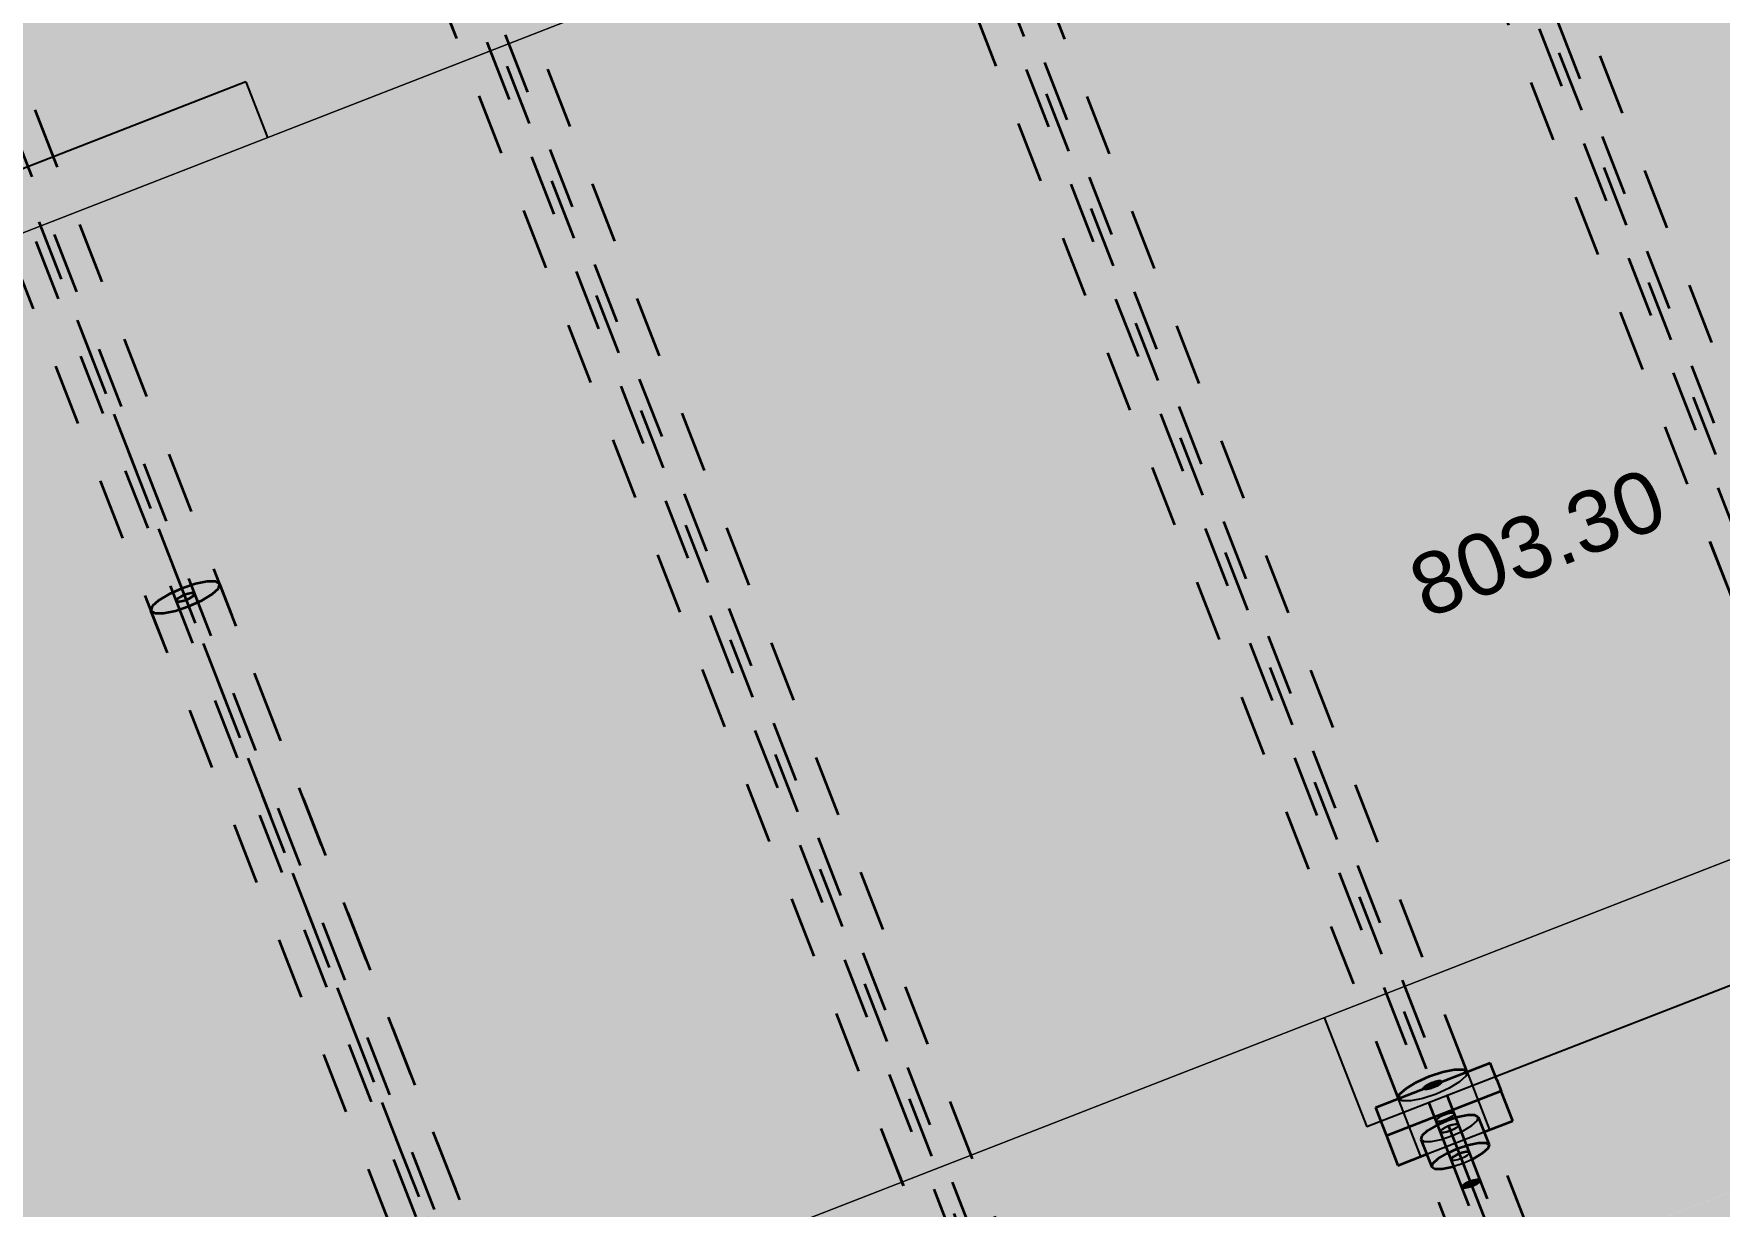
# Model space of a CAD drawing. Header units: metres. Extents: x 2688466 to 2688595, y 1221626 to 1221756.
# Drawn here: x 2688500.84 to 2688503.578, y 1221711.125 to 1221713.03 of the extents above; entities that cross this region are included whole.
import ezdxf

# ---------------------------------------------------------------- set-up
doc = ezdxf.new("R2010")
doc.units = ezdxf.units.M
doc.linetypes.add('AUSGEZOGEN', pattern=[0])
doc.linetypes.add('VERDECKT2_S2', pattern=[0.15, 0.1, -0.05])
for name, color, linetype, lineweight in [('Beton Ansicht', 7, 'AUSGEZOGEN', 35), ('Schnittbeschriftung', 7, 'AUSGEZOGEN', 50), ('Standard', 7, 'AUSGEZOGEN', 13)]:
    doc.layers.add(name, color=color, linetype=linetype, lineweight=lineweight)
doc.styles.add('ARIAL', font='arial.ttf')

msp = doc.modelspace()

# ---------------------------------------------------------------- hatches: boundary and pattern name
at = {"layer": 'Beton Ansicht', "linetype": 'AUSGEZOGEN', "lineweight": 13, "true_color": 0xffff1c, "transparency": 33554687}
for points in [[(2688503.2164, 1221711.3301), (2688503.2056, 1221711.358), (2688503.0192, 1221711.2854), (2688503.0301, 1221711.2575)], [(2688503.0301, 1221711.2575), (2688503.0371, 1221711.2395), (2688503.2234, 1221711.3121), (2688503.2164, 1221711.3301)], [(2688503.0371, 1221711.2395), (2688503.0559, 1221711.1913), (2688503.1024, 1221711.2095), (2688503.0931, 1221711.2336), (2688503.0948, 1221711.2396), (2688503.1034, 1221711.2474), (2688503.1175, 1221711.2559), (2688503.135, 1221711.2638), (2688503.1531, 1221711.2698), (2688503.1693, 1221711.2731), (2688503.1809, 1221711.2731), (2688503.1862, 1221711.2699), (2688503.1956, 1221711.2457), (2688503.2422, 1221711.2639), (2688503.2234, 1221711.3121)]]:
    msp.add_hatch(color=2, dxfattribs=at).paths.add_polyline_path(points)
at = {"layer": 'Beton Ansicht', "linetype": 'AUSGEZOGEN', "lineweight": 13, "transparency": 33554687}
for points in [[(2688503.098, 1221711.3178), (2688503.0975, 1221711.3159), (2688503.0986, 1221711.3163)], [(2688503.1008, 1221711.3203), (2688503.098, 1221711.3178), (2688503.0986, 1221711.3163), (2688503.1019, 1221711.3176)], [(2688503.1053, 1221711.323), (2688503.1008, 1221711.3203), (2688503.1019, 1221711.3176), (2688503.1067, 1221711.3195)], [(2688503.1109, 1221711.3255), (2688503.1053, 1221711.323), (2688503.1067, 1221711.3195), (2688503.1124, 1221711.3217)], [(2688503.1167, 1221711.3275), (2688503.1109, 1221711.3255), (2688503.1124, 1221711.3217), (2688503.1181, 1221711.3239)], [(2688503.1219, 1221711.3285), (2688503.1167, 1221711.3275), (2688503.1181, 1221711.3239), (2688503.1229, 1221711.3258)], [(2688503.1256, 1221711.3285), (2688503.1219, 1221711.3285), (2688503.1229, 1221711.3258), (2688503.1262, 1221711.3271)], [(2688503.1273, 1221711.3275), (2688503.1256, 1221711.3285), (2688503.1262, 1221711.3271)], [(2688503.135, 1221711.2109), (2688503.1525, 1221711.2188), (2688503.135, 1221711.2638), (2688503.1175, 1221711.2559)], [(2688503.1525, 1221711.2188), (2688503.1707, 1221711.2248), (2688503.1531, 1221711.2698), (2688503.135, 1221711.2638)], [(2688503.1707, 1221711.2248), (2688503.1868, 1221711.2281), (2688503.1693, 1221711.2731), (2688503.1531, 1221711.2698)], [(2688503.1868, 1221711.2281), (2688503.1984, 1221711.2281), (2688503.1809, 1221711.2731), (2688503.1693, 1221711.2731)], [(2688503.1984, 1221711.2281), (2688503.2038, 1221711.2249), (2688503.1862, 1221711.2699), (2688503.1809, 1221711.2731)], [(2688503.1106, 1221711.1886), (2688503.1123, 1221711.1946), (2688503.0948, 1221711.2396), (2688503.0931, 1221711.2336)], [(2688503.1123, 1221711.1946), (2688503.1209, 1221711.2024), (2688503.1034, 1221711.2474), (2688503.0948, 1221711.2396)], [(2688503.1209, 1221711.2024), (2688503.135, 1221711.2109), (2688503.1175, 1221711.2559), (2688503.1034, 1221711.2474)], [(2688503.1793, 1221711.2025), (2688503.1934, 1221711.211), (2688503.202, 1221711.2189), (2688503.2038, 1221711.2249), (2688503.1984, 1221711.2281), (2688503.1868, 1221711.2281), (2688503.1707, 1221711.2248), (2688503.1525, 1221711.2188), (2688503.135, 1221711.2109), (2688503.1209, 1221711.2024), (2688503.1123, 1221711.1946), (2688503.1106, 1221711.1886), (2688503.1159, 1221711.1853), (2688503.1276, 1221711.1854), (2688503.1437, 1221711.1886), (2688503.1467, 1221711.1896), (2688503.1423, 1221711.2009), (2688503.1428, 1221711.2028), (2688503.1456, 1221711.2053), (2688503.1501, 1221711.2081), (2688503.1557, 1221711.2106), (2688503.1615, 1221711.2125), (2688503.1667, 1221711.2136), (2688503.1704, 1221711.2136), (2688503.1721, 1221711.2125), (2688503.1765, 1221711.2012)], [(2688503.1598, 1221711.1559), (2688503.1604, 1221711.1578), (2688503.1428, 1221711.2028), (2688503.1423, 1221711.2009)], [(2688503.1604, 1221711.1578), (2688503.1631, 1221711.1603), (2688503.1456, 1221711.2053), (2688503.1428, 1221711.2028)], [(2688503.1631, 1221711.1603), (2688503.1676, 1221711.1631), (2688503.1501, 1221711.2081), (2688503.1456, 1221711.2053)], [(2688503.1676, 1221711.1631), (2688503.1732, 1221711.1656), (2688503.1557, 1221711.2106), (2688503.1501, 1221711.2081)], [(2688503.1732, 1221711.1656), (2688503.179, 1221711.1675), (2688503.1615, 1221711.2125), (2688503.1557, 1221711.2106)], [(2688503.179, 1221711.1675), (2688503.1842, 1221711.1685), (2688503.1667, 1221711.2136), (2688503.1615, 1221711.2125)], [(2688503.1842, 1221711.1685), (2688503.1879, 1221711.1686), (2688503.1704, 1221711.2136), (2688503.1667, 1221711.2136)], [(2688503.1879, 1221711.1686), (2688503.1896, 1221711.1675), (2688503.1721, 1221711.2125), (2688503.1704, 1221711.2136)], [(2688503.1863, 1221711.1631), (2688503.1891, 1221711.1656), (2688503.1896, 1221711.1675), (2688503.1879, 1221711.1686), (2688503.1842, 1221711.1685), (2688503.179, 1221711.1675), (2688503.1732, 1221711.1656), (2688503.1676, 1221711.1631), (2688503.1631, 1221711.1603), (2688503.1604, 1221711.1578), (2688503.1598, 1221711.1559), (2688503.1615, 1221711.1549), (2688503.1652, 1221711.1549), (2688503.1704, 1221711.1559), (2688503.1762, 1221711.1579), (2688503.1818, 1221711.1604)]]:
    msp.add_hatch(color=5, dxfattribs=at).paths.add_polyline_path(points)
at = {"layer": 'Standard', "linetype": 'AUSGEZOGEN', "lineweight": 13, "transparency": 33554559}
h = msp.add_hatch(color=7, dxfattribs=at)
h.set_gradient(color1=(199, 199, 199), color2=(199, 199, 199), one_color=1)
h.paths.add_polyline_path([(2688508.4469, 1221713.6064), (2688507.7472, 1221715.4031), (2688495.913, 1221710.7942), (2688496.6224, 1221708.9726), (2688497.1177, 1221709.1655), (2688507.7296, 1221713.2983), (2688507.7199, 1221713.3233)], flags=0)
h = msp.add_hatch(color=7, dxfattribs=at)
h.set_gradient(color1=(240, 240, 180), color2=(240, 240, 180), one_color=1)
h.paths.add_polyline_path([(2688503.8358, 1221714.4595), (2688503.8224, 1221714.4545), (2688502.5741, 1221713.9649), (2688500.8861, 1221713.2222), (2688498.8978, 1221712.3505), (2688496.5785, 1221711.2364), (2688495.8586, 1221710.9847), (2688495.6601, 1221710.9053), (2688495.913, 1221710.7942), (2688506.8007, 1221715.0345), (2688506.1577, 1221715.3199)], flags=0)
at = {"layer": 'Standard', "linetype": 'AUSGEZOGEN', "lineweight": 25, "transparency": 33554687}
h = msp.add_hatch(dxfattribs=at)
h.set_pattern_fill('MUSTER', scale=0.555, angle=201.28, style=0, pattern_type=2)
h.set_pattern_definition([(201.28, (2688527.41253, 1221729.71783), (-0.315735, -0.718583), [0.555, -0.555]), (291.28, (2688527.41253, 1221729.71783), (0.718583, -0.315735), [0.555, -0.555])])
h.paths.add_polyline_path([(2688503.8358, 1221714.4595), (2688503.8224, 1221714.4545), (2688502.5741, 1221713.9649), (2688500.8861, 1221713.2222), (2688498.8978, 1221712.3505), (2688496.5785, 1221711.2364), (2688495.8586, 1221710.9847), (2688495.6601, 1221710.9053), (2688495.913, 1221710.7942), (2688506.8007, 1221715.0345), (2688506.1577, 1221715.3199)], flags=0)
at = {"layer": 'Standard', "linetype": 'AUSGEZOGEN', "lineweight": 13, "transparency": 33554559}
h = msp.add_hatch(color=7, dxfattribs=at)
h.set_gradient(color1=(140, 255, 140), color2=(140, 255, 140), one_color=1)
h.paths.add_polyline_path([(2688507.7296, 1221713.2983), (2688497.1177, 1221709.1655), (2688496.6224, 1221708.9726), (2688496.8051, 1221708.5036), (2688507.9123, 1221712.8293)], flags=0)
at = {"layer": 'Standard', "linetype": 'AUSGEZOGEN', "lineweight": 25, "transparency": 33554687}
h = msp.add_hatch(dxfattribs=at)
h.set_pattern_fill('MUSTER', scale=0.7275, angle=201.28, style=0, pattern_type=2)
h.set_pattern_definition([(201.28, (2688527.21626, 1221729.27115), (-0.413869, -0.941926), [0.7275, -0.7275]), (291.28, (2688527.21626, 1221729.27115), (0.941926, -0.413869), [0.7275, -0.7275])])
h.paths.add_polyline_path([(2688496.6224, 1221708.9726), (2688496.8051, 1221708.5036), (2688501.5164, 1221710.3382), (2688502.4685, 1221709.6683), (2688508.2642, 1221711.9256), (2688507.7296, 1221713.2983), (2688497.1177, 1221709.1655)], flags=0)
at = {"layer": 'Standard', "linetype": 'AUSGEZOGEN', "lineweight": 13, "transparency": 33554559}
h = msp.add_hatch(color=7, dxfattribs=at)
h.set_gradient(color1=(140, 255, 140), color2=(140, 255, 140), one_color=1)
h.paths.add_polyline_path([(2688501.5163, 1221710.3383), (2688502.4685, 1221709.6683), (2688508.2643, 1221711.9254), (2688507.9124, 1221712.8291)], flags=0)

# ---------------------------------------------------------------- linework, layer by layer
at = {"layer": 'Beton Ansicht', "linetype": 'VERDECKT2_S2', "lineweight": 35, "transparency": 33554687}
for p, q in [((2688504.0074, 1221711.228), (2688500.4341, 1221720.4032)), ((2688504.001, 1221711.4098), (2688500.4956, 1221720.4105)), ((2688503.975, 1221711.2672), (2688500.4248, 1221720.3829)), ((2688504.0048, 1221711.2788), (2688500.4546, 1221720.3946)), ((2688503.8892, 1221711.3662), (2688500.3838, 1221720.367)), ((2688503.1747, 1221711.1617), (2688499.6014, 1221720.3369)), ((2688503.1721, 1221711.2125), (2688499.6219, 1221720.3282)), ((2688503.1683, 1221711.3435), (2688499.6629, 1221720.3442)), ((2688503.0565, 1221711.2999), (2688499.5511, 1221720.3007)), ((2688503.1423, 1221711.2009), (2688499.5921, 1221720.3166)), ((2688502.5101, 1221710.8291), (2688499.0047, 1221719.8299)), ((2688502.484, 1221710.6866), (2688498.9339, 1221719.8023)), ((2688502.5165, 1221710.6474), (2688498.9431, 1221719.8226)), ((2688502.5139, 1221710.6982), (2688498.9637, 1221719.8139)), ((2688502.3983, 1221710.7856), (2688498.8929, 1221719.7863)), ((2688501.6838, 1221710.5811), (2688498.1104, 1221719.7563)), ((2688501.6364, 1221710.7469), (2688498.131, 1221719.7476)), ((2688501.6774, 1221710.7628), (2688498.172, 1221719.7636)), ((2688501.5656, 1221710.7193), (2688498.0602, 1221719.72)), ((2688501.6066, 1221710.7353), (2688498.1012, 1221719.736)), ((2688503.8892, 1221711.3662), (2688501.2593, 1221718.1188)), ((2688503.0565, 1221711.2999), (2688500.4266, 1221718.0525)), ((2688503.8892, 1221711.3662), (2688501.4338, 1221717.6708)), ((2688503.0565, 1221711.2999), (2688500.6011, 1221717.6045)), ((2688502.3983, 1221710.7856), (2688499.7684, 1221717.5382)), ((2688501.5656, 1221710.7193), (2688498.9357, 1221717.4719)), ((2688502.3982, 1221710.7856), (2688499.9429, 1221717.0902)), ((2688502.8942, 1221707.4731), (2688500.9114, 1221712.5642)), ((2688501.1029, 1221712.1358), (2688501.0811, 1221712.1286)), ((2688501.1222, 1221712.1398), (2688501.1029, 1221712.1358)), ((2688501.1362, 1221712.1398), (2688501.1222, 1221712.1398)), ((2688501.1426, 1221712.1359), (2688501.1362, 1221712.1398)), ((2688501.1405, 1221712.1287), (2688501.1426, 1221712.1359)), ((2688501.8885, 1221710.2207), (2688501.1426, 1221712.1359)), ((2688501.0432, 1221712.109), (2688501.0329, 1221712.0996)), ((2688501.0601, 1221712.1192), (2688501.0432, 1221712.109)), ((2688501.0811, 1221712.1286), (2688501.0601, 1221712.1192)), ((2688501.0723, 1221712.1103), (2688501.0718, 1221712.1083)), ((2688501.0718, 1221712.1083), (2688501.0735, 1221712.1073)), ((2688501.0751, 1221712.1128), (2688501.0723, 1221712.1103)), ((2688501.0735, 1221712.1073), (2688501.0772, 1221712.1073)), ((2688501.0796, 1221712.1155), (2688501.0751, 1221712.1128)), ((2688501.0772, 1221712.1073), (2688501.0824, 1221712.1084)), ((2688501.0852, 1221712.118), (2688501.0796, 1221712.1155)), ((2688501.0824, 1221712.1084), (2688501.0882, 1221712.1103)), ((2688501.091, 1221712.1199), (2688501.0852, 1221712.118)), ((2688501.0882, 1221712.1103), (2688501.0938, 1221712.1128)), ((2688501.0962, 1221712.121), (2688501.091, 1221712.1199)), ((2688501.0923, 1221712.0997), (2688501.1133, 1221712.1091)), ((2688501.0938, 1221712.1128), (2688501.0983, 1221712.1155)), ((2688501.0999, 1221712.121), (2688501.0962, 1221712.121)), ((2688501.0983, 1221712.1155), (2688501.101, 1221712.118)), ((2688501.1016, 1221712.1199), (2688501.0999, 1221712.121)), ((2688501.101, 1221712.118), (2688501.1016, 1221712.1199)), ((2688501.1133, 1221712.1091), (2688501.1302, 1221712.1193)), ((2688501.1302, 1221712.1193), (2688501.1405, 1221712.1287)), ((2688501.0329, 1221712.0996), (2688501.0308, 1221712.0924)), ((2688501.0308, 1221712.0924), (2688501.0308, 1221712.0924)), ((2688501.5655, 1221710.7193), (2688501.0308, 1221712.0924)), ((2688501.0308, 1221712.0924), (2688501.0372, 1221712.0885)), ((2688501.0372, 1221712.0885), (2688501.0511, 1221712.0885)), ((2688501.0511, 1221712.0885), (2688501.0705, 1221712.0924)), ((2688501.0705, 1221712.0924), (2688501.0923, 1221712.0997)), ((2688503.3428, 1221710.8955), (2688503.2049, 1221711.2494)), ((2688503.231, 1221710.8519), (2688503.0931, 1221711.2058)), ((2688503.231, 1221710.8519), (2688503.0931, 1221711.2058)), ((2688503.3167, 1221710.7529), (2688503.1598, 1221711.1559)), ((2688503.35, 1221710.7117), (2688503.1747, 1221711.1617)), ((2688503.3466, 1221710.7645), (2688503.1896, 1221711.1675))]:
    msp.add_line(p, q, dxfattribs=at)
at = {"layer": 'Beton Ansicht', "linetype": 'AUSGEZOGEN', "lineweight": 35, "transparency": 33554687}
for p, q in [((2688503.0192, 1221711.2854), (2688503.2056, 1221711.358)), ((2688503.1068, 1221711.3362), (2688503.1286, 1221711.3434)), ((2688503.1286, 1221711.3434), (2688503.1479, 1221711.3473)), ((2688503.1479, 1221711.3473), (2688503.1619, 1221711.3473)), ((2688503.1619, 1221711.3473), (2688503.1683, 1221711.3435)), ((2688503.2164, 1221711.3301), (2688503.2056, 1221711.358)), ((2688503.2234, 1221711.3121), (2688503.0371, 1221711.2395)), ((2688503.0586, 1221711.3071), (2688503.0689, 1221711.3165)), ((2688503.0689, 1221711.3165), (2688503.0858, 1221711.3267)), ((2688503.0858, 1221711.3267), (2688503.1068, 1221711.3362)), ((2688503.0975, 1221711.3159), (2688503.098, 1221711.3178)), ((2688503.098, 1221711.3178), (2688503.1008, 1221711.3203)), ((2688503.1008, 1221711.3203), (2688503.1053, 1221711.323)), ((2688503.1053, 1221711.323), (2688503.1109, 1221711.3255)), ((2688503.1109, 1221711.3255), (2688503.1167, 1221711.3275)), ((2688503.1167, 1221711.3275), (2688503.1219, 1221711.3285)), ((2688503.1219, 1221711.3285), (2688503.1256, 1221711.3285)), ((2688503.1256, 1221711.3285), (2688503.1273, 1221711.3275)), ((2688503.2164, 1221711.3301), (2688503.2234, 1221711.3121)), ((2688503.2422, 1221711.2639), (2688503.2234, 1221711.3121)), ((2688503.0192, 1221711.2854), (2688503.0301, 1221711.2575)), ((2688503.0565, 1221711.2999), (2688503.0586, 1221711.3071)), ((2688503.0301, 1221711.2575), (2688503.0371, 1221711.2395)), ((2688503.135, 1221711.2638), (2688503.1175, 1221711.2559)), ((2688503.1531, 1221711.2698), (2688503.135, 1221711.2638)), ((2688503.1693, 1221711.2731), (2688503.1531, 1221711.2698)), ((2688503.1809, 1221711.2731), (2688503.1693, 1221711.2731)), ((2688503.1862, 1221711.2699), (2688503.1809, 1221711.2731)), ((2688503.1862, 1221711.2699), (2688503.2038, 1221711.2249)), ((2688503.1956, 1221711.2457), (2688503.2422, 1221711.2639)), ((2688503.0371, 1221711.2395), (2688503.0559, 1221711.1913)), ((2688503.0948, 1221711.2396), (2688503.0931, 1221711.2336)), ((2688503.0931, 1221711.2336), (2688503.1106, 1221711.1886)), ((2688503.1034, 1221711.2474), (2688503.0948, 1221711.2396)), ((2688503.1175, 1221711.2559), (2688503.1034, 1221711.2474)), ((2688503.0559, 1221711.1913), (2688503.1024, 1221711.2095)), ((2688503.1123, 1221711.1946), (2688503.1209, 1221711.2024)), ((2688503.1209, 1221711.2024), (2688503.135, 1221711.2109)), ((2688503.135, 1221711.2109), (2688503.1525, 1221711.2188)), ((2688503.1428, 1221711.2028), (2688503.1423, 1221711.2009)), ((2688503.1456, 1221711.2053), (2688503.1428, 1221711.2028)), ((2688503.1501, 1221711.2081), (2688503.1456, 1221711.2053)), ((2688503.1557, 1221711.2106), (2688503.1501, 1221711.2081)), ((2688503.1525, 1221711.2188), (2688503.1707, 1221711.2248)), ((2688503.1615, 1221711.2125), (2688503.1557, 1221711.2106)), ((2688503.1667, 1221711.2136), (2688503.1615, 1221711.2125)), ((2688503.1704, 1221711.2136), (2688503.1667, 1221711.2136)), ((2688503.1721, 1221711.2125), (2688503.1704, 1221711.2136)), ((2688503.1707, 1221711.2248), (2688503.1868, 1221711.2281)), ((2688503.1896, 1221711.1675), (2688503.1721, 1221711.2125)), ((2688503.1793, 1221711.2025), (2688503.1765, 1221711.2012)), ((2688503.1934, 1221711.211), (2688503.1793, 1221711.2025)), ((2688503.1868, 1221711.2281), (2688503.1984, 1221711.2281)), ((2688503.202, 1221711.2189), (2688503.1934, 1221711.211)), ((2688503.1984, 1221711.2281), (2688503.2038, 1221711.2249)), ((2688503.2038, 1221711.2249), (2688503.202, 1221711.2189)), ((2688503.1106, 1221711.1886), (2688503.1123, 1221711.1946)), ((2688503.1159, 1221711.1853), (2688503.1106, 1221711.1886)), ((2688503.1276, 1221711.1854), (2688503.1159, 1221711.1853)), ((2688503.1437, 1221711.1886), (2688503.1276, 1221711.1854)), ((2688503.1598, 1221711.1559), (2688503.1423, 1221711.2009)), ((2688503.1467, 1221711.1896), (2688503.1437, 1221711.1886)), ((2688503.1598, 1221711.1559), (2688503.1604, 1221711.1578)), ((2688503.1615, 1221711.1549), (2688503.1598, 1221711.1559)), ((2688503.1604, 1221711.1578), (2688503.1631, 1221711.1603)), ((2688503.1652, 1221711.1549), (2688503.1615, 1221711.1549)), ((2688503.1631, 1221711.1603), (2688503.1676, 1221711.1631)), ((2688503.1704, 1221711.1559), (2688503.1652, 1221711.1549)), ((2688503.1676, 1221711.1631), (2688503.1732, 1221711.1656)), ((2688503.1762, 1221711.1579), (2688503.1704, 1221711.1559)), ((2688503.1732, 1221711.1656), (2688503.179, 1221711.1675)), ((2688503.1818, 1221711.1604), (2688503.1762, 1221711.1579)), ((2688503.179, 1221711.1675), (2688503.1842, 1221711.1685)), ((2688503.1863, 1221711.1631), (2688503.1818, 1221711.1604)), ((2688503.1842, 1221711.1685), (2688503.1879, 1221711.1686)), ((2688503.1891, 1221711.1656), (2688503.1863, 1221711.1631)), ((2688503.1879, 1221711.1686), (2688503.1896, 1221711.1675)), ((2688503.1896, 1221711.1675), (2688503.1891, 1221711.1656))]:
    msp.add_line(p, q, dxfattribs=at)
at = {"layer": 'Beton Ansicht', "linetype": 'VERDECKT2_S2', "lineweight": 25, "transparency": 33554687}
for p, q in [((2688503.1683, 1221711.3435), (2688503.1662, 1221711.3363)), ((2688503.2049, 1221711.2494), (2688503.1683, 1221711.3435)), ((2688503.0992, 1221711.3148), (2688503.0975, 1221711.3159)), ((2688503.1029, 1221711.3149), (2688503.0992, 1221711.3148)), ((2688503.1081, 1221711.3159), (2688503.1029, 1221711.3149)), ((2688503.1139, 1221711.3178), (2688503.1081, 1221711.3159)), ((2688503.1195, 1221711.3203), (2688503.1139, 1221711.3178)), ((2688503.139, 1221711.3167), (2688503.118, 1221711.3072)), ((2688503.124, 1221711.3231), (2688503.1195, 1221711.3203)), ((2688503.1267, 1221711.3256), (2688503.124, 1221711.3231)), ((2688503.1273, 1221711.3275), (2688503.1267, 1221711.3256)), ((2688503.1559, 1221711.3269), (2688503.139, 1221711.3167)), ((2688503.1662, 1221711.3363), (2688503.1559, 1221711.3269)), ((2688503.0629, 1221711.296), (2688503.0565, 1221711.2999)), ((2688503.0931, 1221711.2058), (2688503.0565, 1221711.2999)), ((2688503.0768, 1221711.2961), (2688503.0629, 1221711.296)), ((2688503.0962, 1221711.3), (2688503.0768, 1221711.2961)), ((2688503.118, 1221711.3072), (2688503.0962, 1221711.3)), ((2688503.1183, 1221711.2658), (2688503.1177, 1221711.2639)), ((2688503.1177, 1221711.2639), (2688503.1183, 1221711.2658)), ((2688503.1177, 1221711.2639), (2688503.1194, 1221711.2629)), ((2688503.1194, 1221711.2629), (2688503.1177, 1221711.2639)), ((2688503.121, 1221711.2683), (2688503.1183, 1221711.2658)), ((2688503.1183, 1221711.2658), (2688503.121, 1221711.2683)), ((2688503.1194, 1221711.2629), (2688503.1232, 1221711.2629)), ((2688503.1232, 1221711.2629), (2688503.1194, 1221711.2629)), ((2688503.1255, 1221711.2711), (2688503.121, 1221711.2683)), ((2688503.121, 1221711.2683), (2688503.1255, 1221711.2711)), ((2688503.1232, 1221711.2629), (2688503.1283, 1221711.2639)), ((2688503.1283, 1221711.2639), (2688503.1232, 1221711.2629)), ((2688503.1311, 1221711.2736), (2688503.1255, 1221711.2711)), ((2688503.1255, 1221711.2711), (2688503.1311, 1221711.2736)), ((2688503.1283, 1221711.2639), (2688503.1341, 1221711.2659)), ((2688503.1341, 1221711.2659), (2688503.1283, 1221711.2639)), ((2688503.137, 1221711.2755), (2688503.1311, 1221711.2736)), ((2688503.1311, 1221711.2736), (2688503.137, 1221711.2755)), ((2688503.1341, 1221711.2659), (2688503.1397, 1221711.2684)), ((2688503.1397, 1221711.2684), (2688503.1341, 1221711.2659)), ((2688503.1421, 1221711.2766), (2688503.137, 1221711.2755)), ((2688503.137, 1221711.2755), (2688503.1421, 1221711.2766)), ((2688503.1381, 1221711.2556), (2688503.144, 1221711.2575)), ((2688503.144, 1221711.2575), (2688503.1381, 1221711.2556)), ((2688503.1397, 1221711.2684), (2688503.1442, 1221711.2711)), ((2688503.1442, 1221711.2711), (2688503.1397, 1221711.2684)), ((2688503.1458, 1221711.2766), (2688503.1421, 1221711.2766)), ((2688503.1421, 1221711.2766), (2688503.1458, 1221711.2766)), ((2688503.144, 1221711.2575), (2688503.1491, 1221711.2586)), ((2688503.1491, 1221711.2586), (2688503.144, 1221711.2575)), ((2688503.1442, 1221711.2711), (2688503.147, 1221711.2736)), ((2688503.147, 1221711.2736), (2688503.1442, 1221711.2711)), ((2688503.1475, 1221711.2755), (2688503.1458, 1221711.2766)), ((2688503.1458, 1221711.2766), (2688503.1475, 1221711.2755)), ((2688503.147, 1221711.2736), (2688503.1475, 1221711.2755)), ((2688503.1475, 1221711.2755), (2688503.147, 1221711.2736)), ((2688503.1491, 1221711.2586), (2688503.1528, 1221711.2586)), ((2688503.1528, 1221711.2586), (2688503.1491, 1221711.2586)), ((2688503.1528, 1221711.2586), (2688503.1546, 1221711.2575)), ((2688503.1546, 1221711.2575), (2688503.1528, 1221711.2586)), ((2688503.1546, 1221711.2575), (2688503.154, 1221711.2556)), ((2688503.154, 1221711.2556), (2688503.1546, 1221711.2575)), ((2688503.1759, 1221711.256), (2688503.1845, 1221711.2639)), ((2688503.1845, 1221711.2639), (2688503.1862, 1221711.2699)), ((2688503.0931, 1221711.2336), (2688503.0984, 1221711.2303)), ((2688503.0984, 1221711.2303), (2688503.11, 1221711.2304)), ((2688503.1024, 1221711.2095), (2688503.1956, 1221711.2457)), ((2688503.11, 1221711.2304), (2688503.1262, 1221711.2336)), ((2688503.1247, 1221711.2459), (2688503.1253, 1221711.2478)), ((2688503.1253, 1221711.2478), (2688503.1247, 1221711.2459)), ((2688503.1264, 1221711.2449), (2688503.1247, 1221711.2459)), ((2688503.1247, 1221711.2459), (2688503.1264, 1221711.2449)), ((2688503.1253, 1221711.2478), (2688503.128, 1221711.2503)), ((2688503.128, 1221711.2503), (2688503.1253, 1221711.2478)), ((2688503.1262, 1221711.2336), (2688503.1443, 1221711.2397)), ((2688503.1302, 1221711.2449), (2688503.1264, 1221711.2449)), ((2688503.1264, 1221711.2449), (2688503.1302, 1221711.2449)), ((2688503.128, 1221711.2503), (2688503.1326, 1221711.2531)), ((2688503.1326, 1221711.2531), (2688503.128, 1221711.2503)), ((2688503.1353, 1221711.2459), (2688503.1302, 1221711.2449)), ((2688503.1302, 1221711.2449), (2688503.1353, 1221711.2459)), ((2688503.1326, 1221711.2531), (2688503.1381, 1221711.2556)), ((2688503.1381, 1221711.2556), (2688503.1326, 1221711.2531)), ((2688503.1412, 1221711.2479), (2688503.1353, 1221711.2459)), ((2688503.1353, 1221711.2459), (2688503.1412, 1221711.2479)), ((2688503.1467, 1221711.2504), (2688503.1412, 1221711.2479)), ((2688503.1412, 1221711.2479), (2688503.1467, 1221711.2504)), ((2688503.1443, 1221711.2397), (2688503.1618, 1221711.2475)), ((2688503.1513, 1221711.2531), (2688503.1467, 1221711.2504)), ((2688503.1467, 1221711.2504), (2688503.1513, 1221711.2531)), ((2688503.154, 1221711.2556), (2688503.1513, 1221711.2531)), ((2688503.1513, 1221711.2531), (2688503.154, 1221711.2556)), ((2688503.1618, 1221711.2475), (2688503.1759, 1221711.256)), ((2688503.1529, 1221711.2009), (2688503.1587, 1221711.2029)), ((2688503.1587, 1221711.2029), (2688503.1643, 1221711.2054)), ((2688503.1643, 1221711.2054), (2688503.1688, 1221711.2081)), ((2688503.1688, 1221711.2081), (2688503.1715, 1221711.2106)), ((2688503.1715, 1221711.2106), (2688503.1721, 1221711.2125)), ((2688503.1423, 1221711.2009), (2688503.144, 1221711.1999)), ((2688503.144, 1221711.1999), (2688503.1477, 1221711.1999)), ((2688503.1619, 1221711.1947), (2688503.1467, 1221711.1896)), ((2688503.1477, 1221711.1999), (2688503.1529, 1221711.2009)), ((2688503.1765, 1221711.2012), (2688503.1619, 1221711.1947))]:
    msp.add_line(p, q, dxfattribs=at)
at = {"layer": 'Schnittbeschriftung', "color": 7, "linetype": 'AUSGEZOGEN', "lineweight": 13, "transparency": 33554687}
for points in [[(2688495.913, 1221710.7942), (2688506.8007, 1221715.0345), (2688507.7472, 1221715.4031), (2688508.4469, 1221713.6064), (2688507.7199, 1221713.3233), (2688507.7296, 1221713.2983), (2688497.446, 1221709.2933), (2688497.1177, 1221709.1655), (2688496.6224, 1221708.9726), (2688496.2512, 1221709.9258), (2688495.913, 1221710.7942)], [(2688495.913, 1221710.7942), (2688495.6601, 1221710.9053), (2688495.8586, 1221710.9847), (2688496.5785, 1221711.2364), (2688498.8978, 1221712.3505), (2688500.8861, 1221713.2222), (2688502.5741, 1221713.9649), (2688503.8224, 1221714.4545), (2688503.8358, 1221714.4595), (2688506.1577, 1221715.3199), (2688506.8007, 1221715.0345), (2688495.913, 1221710.7942)]]:
    msp.add_lwpolyline(points, close=True, dxfattribs=at)
msp.add_lwpolyline([(2688496.8051, 1221708.5036), (2688496.6778, 1221708.8304), (2688496.6224, 1221708.9726), (2688497.1177, 1221709.1655), (2688497.446, 1221709.2933), (2688507.7296, 1221713.2983), (2688507.9123, 1221712.8293), (2688507.9123, 1221712.8293)], dxfattribs=at)

# ---------------------------------------------------------------- texts
at = {"layer": 'Schnittbeschriftung', "color": 1, "lineweight": 13, "transparency": 33554687, "insert": (2688503.301, 1221712.155), "char_height": 0.1, "width": 0.480198, "attachment_point": 8, "rotation": 21.28, "style": 'ARIAL'}
msp.add_mtext('\\W1.00;803.30', dxfattribs=at)

doc.saveas('drawing.dxf')
